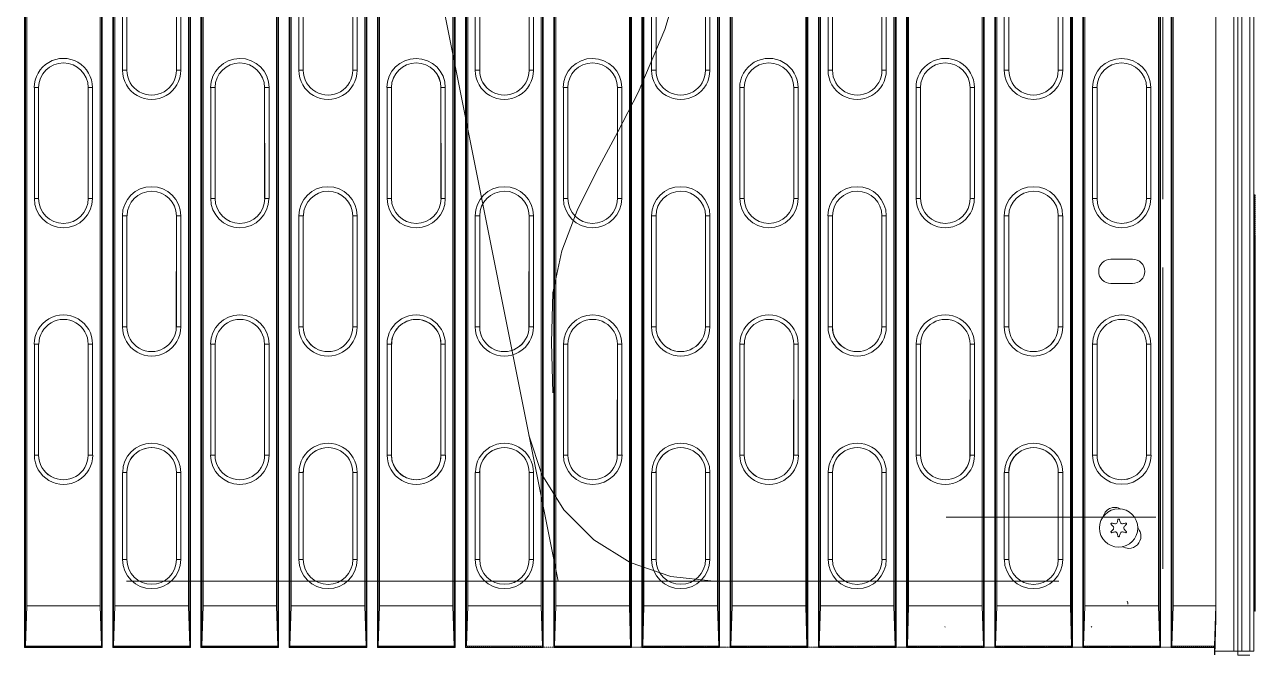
# Model space of a CAD drawing. Extents: x 43000 to 200282, y 3579 to 63943.
# Drawn here: x 114735 to 115348, y 33834 to 34145 of the extents above; entities that cross this region are included whole.
import ezdxf

# ---------------------------------------------------------------- set-up
doc = ezdxf.new("R2010")
doc.units = 0
doc.header["$MEASUREMENT"] = 0
doc.linetypes.add('PDF_IMPORT', pattern=[1, 0.8, -0.2])
doc.layers.get('0').update_dxf_attribs({"linetype": 'CONTINUOUS'})
doc.layers.add('PDF5_Geometry', color=7, linetype='CONTINUOUS')

# ---------------------------------------------------------------- blocks, each defined once
blk = doc.blocks.new('pohlad vonkajšia')
at = {"layer": 'PDF5_Geometry', "lineweight": 13}
for points in [[(17133.98, 2765.84), (17133.98, 2112.13), (17129.23, 2112.13), (17133.98, 2112.13), (17134.66, 2112.13), (17134.97, 2112.13), (17134.97, 2111.12), (17137.95, 2111.12)], [(17138.98, 2766.26), (17138.98, 2112.13), (17138.68, 2112.13), (17137.95, 2112.13), (17135.96, 2112.13), (17135.27, 2112.13), (17134.97, 2112.13), (17134.97, 2765.84)], [(17135.96, 2765.84), (17135.96, 2112.13)], [(17137.95, 2765.84), (17137.95, 2112.13)], [(17115.71, 2749.99), (17115.71, 2113.05), (17096.33, 2113.05), (17096.33, 2749.99)], [(17093.75, 2749.99), (17093.75, 2113.05), (17074.38, 2113.05), (17074.38, 2749.99)], [(17071.76, 2749.99), (17071.76, 2113.05), (17052.4, 2113.05), (17052.4, 2749.99)], [(17049.78, 2749.99), (17049.78, 2113.05), (17030.42, 2113.05), (17030.42, 2749.99)], [(17027.8, 2749.99), (17027.8, 2113.05), (17008.43, 2113.05), (17008.43, 2749.99)], [(17005.82, 2749.99), (17005.82, 2113.05), (16986.44, 2113.05), (16986.44, 2749.99)], [(16983.85, 2749.99), (16983.85, 2113.05), (16964.49, 2113.05), (16964.49, 2749.99)], [(16961.87, 2749.99), (16961.87, 2113.05), (16942.51, 2113.05), (16942.51, 2749.99)], [(16939.89, 2749.99), (16939.89, 2113.05), (16920.52, 2113.05), (16920.52, 2749.99)], [(16917.91, 2749.99), (16917.91, 2113.05), (16898.54, 2113.05), (16898.54, 2749.99)], [(16895.92, 2749.99), (16895.92, 2113.05), (16876.56, 2113.05), (16876.56, 2749.99)], [(16873.98, 2749.99), (16873.98, 2113.05), (16854.59, 2113.05), (16854.59, 2749.99)], [(16851.98, 2749.99), (16851.98, 2113.05), (16832.61, 2113.05), (16832.61, 2749.99)], [(17129.18, 2111.24), (17129.18, 2113.05), (17118.31, 2113.05), (17118.31, 2749.99)], [(16832.72, 2749.99), (16832.72, 2113.15), (16832.61, 2113.05)], [(16832.82, 2749.99), (16832.82, 2113.41)], [(16851.77, 2749.99), (16851.77, 2113.41)], [(16851.87, 2749.99), (16851.87, 2113.15), (16851.98, 2113.05)], [(16854.68, 2749.99), (16854.68, 2113.15), (16854.59, 2113.05)], [(16854.79, 2749.99), (16854.79, 2113.41)], [(16873.75, 2749.99), (16873.75, 2113.41)], [(16873.86, 2749.99), (16873.86, 2113.15), (16873.98, 2113.05)], [(16876.66, 2749.99), (16876.66, 2113.15), (16876.56, 2113.05)], [(16876.77, 2749.99), (16876.77, 2113.41)], [(16895.75, 2749.99), (16895.75, 2113.41)], [(16895.85, 2749.99), (16895.85, 2113.15), (16895.92, 2113.05)], [(16898.65, 2749.99), (16898.65, 2113.15), (16898.54, 2113.05)], [(16898.75, 2749.99), (16898.75, 2113.41)], [(16917.7, 2749.99), (16917.7, 2113.41)], [(16917.8, 2749.99), (16917.8, 2113.15), (16917.91, 2113.05)], [(16920.63, 2749.99), (16920.63, 2113.15), (16920.52, 2113.05)], [(16920.73, 2749.99), (16920.73, 2113.41)], [(16939.68, 2749.99), (16939.68, 2113.41)], [(16939.78, 2749.99), (16939.78, 2113.15), (16939.89, 2113.05)], [(16942.61, 2749.99), (16942.61, 2113.15), (16942.51, 2113.05)], [(16942.71, 2749.99), (16942.71, 2113.41)], [(16961.66, 2749.99), (16961.66, 2113.41)], [(16961.77, 2749.99), (16961.77, 2113.15), (16961.87, 2113.05)], [(16964.49, 2113.05), (16964.56, 2113.15), (16964.56, 2749.99)], [(16964.66, 2749.99), (16964.66, 2113.41)], [(16983.64, 2749.99), (16983.64, 2113.41)], [(16983.75, 2749.99), (16983.75, 2113.15), (16983.85, 2113.05)], [(16986.54, 2749.99), (16986.54, 2113.15), (16986.44, 2113.05)], [(16986.66, 2749.99), (16986.66, 2113.41)], [(17005.63, 2749.99), (17005.63, 2113.41)], [(17005.73, 2749.99), (17005.73, 2113.15), (17005.82, 2113.05)], [(17008.54, 2749.99), (17008.54, 2113.15), (17008.43, 2113.05)], [(17008.64, 2749.99), (17008.64, 2113.41)], [(17027.59, 2749.99), (17027.59, 2113.41)], [(17027.71, 2749.99), (17027.71, 2113.15), (17027.8, 2113.05)], [(17030.52, 2749.99), (17030.52, 2113.15), (17030.42, 2113.05)], [(17030.62, 2749.99), (17030.62, 2113.41)], [(17049.57, 2749.99), (17049.57, 2113.41)], [(17049.68, 2749.99), (17049.68, 2113.15), (17049.78, 2113.05)], [(17052.5, 2749.99), (17052.5, 2113.15), (17052.4, 2113.05)], [(17052.61, 2749.99), (17052.61, 2113.41)], [(17071.56, 2749.99), (17071.56, 2113.41)], [(17071.66, 2749.99), (17071.66, 2113.15), (17071.76, 2113.05)], [(17074.45, 2749.99), (17074.45, 2113.15), (17074.38, 2113.05)], [(17074.55, 2749.99), (17074.55, 2113.41)], [(17093.54, 2749.99), (17093.54, 2113.41)], [(17093.64, 2749.99), (17093.64, 2113.15), (17093.75, 2113.05)], [(17096.43, 2749.99), (17096.43, 2113.15), (17096.33, 2113.05)], [(17096.54, 2749.99), (17096.54, 2113.41)], [(17129.2, 2111.23), (17129.49, 2120.12), (17129.49, 2749.69), (17129.49, 2750.3), (17115.21, 2750.3), (17115.21, 2737.35), (17115.4, 2737.19), (17115.4, 2734.58), (17096.68, 2734.58)], [(17115.21, 2750.3), (17115.52, 2749.99), (17115.52, 2113.41)], [(17115.62, 2749.99), (17115.62, 2113.15), (17115.71, 2113.05)], [(17118.41, 2749.99), (17118.41, 2113.15), (17118.31, 2113.05)], [(17118.52, 2749.99), (17118.52, 2113.41)], [(17129.49, 2123.41), (17129.49, 2747.3), (17129.28, 2747.47), (17129.28, 2750.09), (17129.49, 2750.3)], [(16833.13, 2123.41), (16833.13, 2747.3), (16851.46, 2747.3), (16851.46, 2123.41)], [(16855.11, 2123.41), (16855.11, 2747.3), (16873.44, 2747.3), (16873.44, 2123.41)], [(16877.08, 2123.41), (16877.08, 2747.3), (16895.4, 2747.3), (16895.4, 2123.41)], [(16899.06, 2123.41), (16899.06, 2747.3), (16917.39, 2747.3), (16917.39, 2123.41)], [(16921.04, 2123.41), (16921.04, 2747.3), (16939.37, 2747.3), (16939.37, 2123.41)], [(16943.03, 2123.41), (16943.03, 2747.3), (16961.35, 2747.3), (16961.35, 2123.41)], [(16965.01, 2123.41), (16965.01, 2747.3), (16983.33, 2747.3), (16983.33, 2123.41)], [(16986.97, 2123.41), (16986.97, 2747.3), (17005.3, 2747.3), (17005.3, 2123.41)], [(17008.95, 2123.41), (17008.95, 2747.3), (17027.28, 2747.3), (17027.28, 2123.41)], [(17030.94, 2123.41), (17030.94, 2747.3), (17049.26, 2747.3), (17049.26, 2123.41)], [(17052.92, 2123.41), (17052.92, 2747.3), (17071.24, 2747.3), (17071.24, 2123.41)], [(17074.9, 2123.41), (17074.9, 2747.3), (17093.23, 2747.3), (17093.23, 2123.41)], [(17129.49, 2747.3), (17118.85, 2747.3), (17118.85, 2123.41)], [(17096.85, 2123.41), (17096.85, 2734.37), (17115.21, 2734.37), (17115.4, 2734.58)], [(17115.21, 2123.41), (17115.21, 2734.37)], [(16986.31, 2437.18), (16990.44, 2419.49), (16994.2, 2401.92), (16997.41, 2384.39), (16999.99, 2367.04), (17001.69, 2349.82), (17002.4, 2332.81), (17001.95, 2316.02), (17000.2, 2299.44), (16996.99, 2283.13), (16992.14, 2267.11), (16985.53, 2251.39), (16980.44, 2241.59), (16975.18, 2231.85), (16970.33, 2221.97), (16966.5, 2211.9), (16964.25, 2201.48), (16963.88, 2189.06), (16964.25, 2176.53)], [(16848.61, 2535.92), (16848.61, 2600.79), (16935.64, 2600.79), (16935.64, 2279.33), (16965.58, 2129.58), (17090.38, 2129.58), (16857.99, 2129.58), (16868, 2129.58)], [(17068.24, 2224.95), (17068.24, 2252.62), (17068.24, 2224.95)], [(17139.3, 2215.95), (17139.3, 2215.66), (17139.3, 2122.1), (17139.2, 2122.1), (17139.2, 2225.94)], [(17139.3, 2215.95), (17139.3, 2215.95)], [(17139.3, 2215.66), (17139.3, 2215.66)], [(17139.3, 2131.34), (17139.3, 2132.38), (17139.3, 2134.01), (17139.3, 2138.37), (17139.3, 2144.35), (17139.3, 2150.35), (17139.3, 2154.76), (17139.3, 2156.33), (17139.3, 2157.55), (17139.3, 2158.93), (17139.3, 2171.36), (17139.3, 2172.34), (17139.3, 2173.34), (17139.3, 2174.61), (17139.3, 2175.84), (17139.3, 2185.08), (17139.3, 2203.51), (17139.3, 2212.75), (17139.3, 2215.66)], [(17139.3, 2175.84), (17139.3, 2175.84)], [(17139.3, 2173.34), (17139.3, 2173.34)], [(16958.3, 2166.02), (16961.51, 2156.21), (16967.02, 2147.34), (16974.46, 2139.9), (16983.52, 2134.27), (16993.65, 2130.76), (17004.38, 2129.58)], [(16858.1, 2156.72), (16858.1, 2134.98), (16858.1, 2156.72)], [(16870.44, 2134.98), (16870.44, 2156.72), (16870.44, 2134.98)], [(16902.06, 2156.72), (16902.06, 2134.98), (16902.06, 2156.72)], [(16914.39, 2134.98), (16914.39, 2156.72), (16914.39, 2134.98)], [(16946.03, 2156.72), (16946.03, 2134.98), (16946.03, 2156.72)], [(16958.35, 2134.98), (16958.35, 2156.72), (16958.35, 2134.98)], [(16989.97, 2156.72), (16989.97, 2134.98), (16989.97, 2156.72)], [(17002.32, 2134.98), (17002.32, 2156.72), (17002.32, 2134.98)], [(17033.94, 2156.72), (17033.94, 2134.98), (17033.94, 2156.72)], [(17046.26, 2134.98), (17046.26, 2156.72), (17046.26, 2134.98)], [(17077.9, 2156.72), (17077.9, 2134.98), (17077.9, 2156.72)], [(17090.23, 2134.98), (17090.23, 2156.72), (17090.23, 2134.98)], [(17139.3, 2156.33), (17139.3, 2156.33)], [(17139.34, 2148.1), (17139.3, 2148.1)], [(17114.53, 2145.57), (17074.24, 2145.57), (17062.26, 2145.57)], [(17139.34, 2146.83), (17139.3, 2146.83)], [(17139.34, 2144.75), (17139.3, 2144.75)], [(17139.34, 2143.9), (17139.3, 2143.9)], [(17139.34, 2141.77), (17139.3, 2141.77)], [(17139.34, 2140.63), (17139.3, 2140.63)], [(17139.3, 2132.38), (17139.3, 2132.38)], [(16868.01, 2129.58), (16868.41, 2129.58), (16857.99, 2129.58)], [(16868.41, 2129.58), (16868.41, 2129.58)], [(17107.56, 2123.85), (17107.53, 2124.23), (17107.42, 2124.63)], [(17139.3, 2122.1), (17139.3, 2122.77)], [(17139.3, 2122.1), (17139.3, 2122.1)], [(17129.18, 2113.05), (17129.18, 2113.15), (17129.18, 2113.41)], [(16832.72, 2113.15), (16851.87, 2113.15)], [(16854.68, 2113.15), (16873.86, 2113.15)], [(16876.66, 2113.15), (16895.85, 2113.15)], [(16898.65, 2113.15), (16917.8, 2113.15)], [(16920.63, 2113.15), (16939.78, 2113.15)], [(16964.56, 2113.15), (16983.75, 2113.15)], [(17129.18, 2113.15), (17129.18, 2113.15)]]:
    blk.add_lwpolyline(points, dxfattribs=at)
for points in [[(17116.25, 2224.79), (17116.25, 2746.5), (17116.25, 2744.01), (17116.25, 2234.76)], [(17116.25, 2205.33), (17116.25, 2132.69), (17116.25, 2207.8)], [(17139.3, 2189.15), (17139.3, 2189.62), (17139.3, 2190.05), (17139.3, 2190.3), (17139.3, 2190.56), (17139.3, 2190.9), (17139.3, 2191.49), (17139.3, 2192.22), (17139.3, 2192.81), (17139.3, 2193.26), (17139.3, 2193.71), (17139.3, 2194.16), (17139.3, 2194.59), (17139.3, 2195.43), (17139.3, 2196.07), (17139.3, 2196.54), (17139.3, 2196.68), (17139.3, 2196.55), (17139.3, 2196.14), (17139.3, 2195.44), (17139.3, 2194.51), (17139.3, 2194.47), (17139.3, 2194.4), (17139.3, 2195.05), (17139.3, 2195.53), (17139.3, 2195.83), (17139.3, 2195.93), (17139.3, 2195.84), (17139.3, 2195.53), (17139.3, 2195.11), (17139.3, 2194.61), (17139.3, 2194.09), (17139.3, 2193.5), (17139.3, 2192.84), (17139.3, 2191.92), (17139.3, 2191.32), (17139.3, 2190.78), (17139.3, 2190.3), (17139.3, 2189.79), (17139.3, 2189.48)], [(17139.3, 2196.66), (17139.3, 2192.91), (17139.3, 2189.15), (17139.3, 2192.91), (17139.3, 2196.66), (17139.3, 2193.92), (17139.3, 2191.2), (17139.3, 2190.59), (17139.3, 2189.98), (17139.3, 2190.57), (17139.3, 2191.2), (17139.3, 2193.92)], [(17139.3, 2190.97), (17139.3, 2190.05), (17139.3, 2189.15), (17139.3, 2190.05), (17139.3, 2190.97), (17139.3, 2191.39), (17139.3, 2191.8), (17139.3, 2194.21), (17139.3, 2196.66), (17139.3, 2194.21), (17139.3, 2191.8), (17139.3, 2191.39)], [(17139.3, 2190.33), (17139.3, 2191.39), (17139.3, 2192.43), (17139.3, 2192.86), (17139.3, 2193.29), (17139.3, 2194.35), (17139.3, 2195.39), (17139.3, 2194.92), (17139.3, 2194.49), (17139.3, 2193.68), (17139.3, 2192.84), (17139.3, 2192.05), (17139.3, 2191.23), (17139.3, 2190.78)], [(17139.3, 2195.18), (17139.3, 2193.48), (17139.3, 2191.8), (17139.3, 2193.48)], [(17139.3, 2140.63), (17139.3, 2141.06), (17139.3, 2141.49), (17139.3, 2141.77), (17139.3, 2142), (17139.3, 2142.38), (17139.3, 2142.93), (17139.3, 2143.7), (17139.3, 2144.25), (17139.3, 2144.74), (17139.3, 2145.17), (17139.3, 2145.6), (17139.3, 2146.07), (17139.3, 2146.89), (17139.3, 2147.54), (17139.3, 2147.98), (17139.3, 2148.15), (17139.3, 2148), (17139.3, 2147.58), (17139.3, 2146.92), (17139.3, 2145.98), (17139.3, 2145.92), (17139.3, 2145.88), (17139.3, 2146.5), (17139.3, 2146.99), (17139.3, 2147.27), (17139.3, 2147.37), (17139.3, 2147.3), (17139.3, 2147.01), (17139.3, 2146.59), (17139.3, 2146.09), (17139.3, 2145.55), (17139.3, 2144.96), (17139.3, 2144.29), (17139.3, 2143.4), (17139.3, 2142.79), (17139.3, 2142.27), (17139.3, 2141.77), (17139.3, 2141.25), (17139.3, 2140.94)], [(17139.3, 2142.41), (17139.3, 2141.53), (17139.3, 2140.63), (17139.3, 2141.53), (17139.3, 2142.41), (17139.3, 2142.83), (17139.3, 2143.25), (17139.3, 2145.69), (17139.3, 2148.1), (17139.3, 2145.69), (17139.3, 2143.25), (17139.3, 2142.83)], [(17139.3, 2148.1), (17139.3, 2144.35), (17139.3, 2140.63), (17139.3, 2144.35), (17139.3, 2148.1), (17139.3, 2145.38), (17139.3, 2142.67), (17139.3, 2142.07), (17139.3, 2141.46), (17139.3, 2142.05), (17139.3, 2142.67), (17139.3, 2145.38)], [(17103.54, 2144.08), (17103.75, 2144.04), (17103.94, 2143.97), (17104.15, 2143.94), (17104.32, 2143.9), (17104.51, 2143.9), (17104.67, 2143.94), (17104.77, 2144.04), (17104.88, 2144.18), (17104.88, 2144.22), (17104.94, 2144.41), (17105, 2144.61), (17105.05, 2144.79), (17105.1, 2144.98), (17105.15, 2145.05), (17105.2, 2145.07), (17105.29, 2145.08), (17105.34, 2145.07), (17105.4, 2145.07), (17105.45, 2145), (17105.45, 2144.98), (17105.5, 2144.79), (17105.55, 2144.61), (17105.62, 2144.42), (17105.71, 2144.22), (17105.79, 2144.06), (17105.92, 2143.96), (17106.07, 2143.92), (17106.23, 2143.9), (17106.44, 2143.94), (17106.64, 2143.97), (17106.85, 2144.04), (17107.04, 2144.08), (17107.09, 2144.06), (17107.15, 2144.04), (17107.2, 2143.97), (17107.22, 2143.94), (17107.22, 2143.85), (17107.2, 2143.82), (17107.2, 2143.77), (17107.04, 2143.63), (17106.9, 2143.51), (17106.78, 2143.33), (17106.64, 2143.19), (17106.57, 2143.04), (17106.54, 2142.9), (17106.57, 2142.71), (17106.64, 2142.59), (17106.64, 2142.57), (17106.78, 2142.4), (17106.9, 2142.26), (17107.04, 2142.1), (17107.2, 2141.98), (17107.22, 2141.89), (17107.22, 2141.84), (17107.2, 2141.77), (17107.16, 2141.74), (17107.11, 2141.69), (17107.04, 2141.67), (17106.85, 2141.74), (17106.64, 2141.77), (17106.44, 2141.81), (17106.23, 2141.86), (17106.07, 2141.86), (17105.92, 2141.79), (17105.79, 2141.69), (17105.71, 2141.56), (17105.71, 2141.55), (17105.62, 2141.36), (17105.55, 2141.15), (17105.5, 2140.96), (17105.45, 2140.75), (17105.41, 2140.71), (17105.34, 2140.66), (17105.29, 2140.66), (17105.24, 2140.66), (17105.19, 2140.71), (17105.14, 2140.73), (17105.1, 2140.75), (17105.05, 2140.96), (17105, 2141.15), (17104.94, 2141.36), (17104.88, 2141.55), (17104.79, 2141.67), (17104.68, 2141.77), (17104.53, 2141.86), (17104.35, 2141.86), (17104.32, 2141.86), (17104.15, 2141.81), (17103.94, 2141.77), (17103.75, 2141.74), (17103.54, 2141.67), (17103.49, 2141.67), (17103.44, 2141.7), (17103.38, 2141.77), (17103.35, 2141.84), (17103.33, 2141.88), (17103.35, 2141.96), (17103.38, 2141.98), (17103.51, 2142.1), (17103.64, 2142.26), (17103.8, 2142.4), (17103.94, 2142.57), (17104.01, 2142.69), (17104.04, 2142.88), (17104.01, 2143.02), (17103.94, 2143.18), (17103.94, 2143.19), (17103.8, 2143.33), (17103.64, 2143.51), (17103.51, 2143.63), (17103.38, 2143.77), (17103.33, 2143.83), (17103.33, 2143.92), (17103.38, 2143.97), (17103.4, 2144.04), (17103.45, 2144.06)], [(17139.3, 2144.75), (17139.3, 2144.34), (17139.3, 2143.9), (17139.3, 2142.83), (17139.3, 2141.77), (17139.3, 2142.24), (17139.3, 2142.69), (17139.3, 2143.52), (17139.3, 2144.34), (17139.3, 2145.13), (17139.3, 2145.93), (17139.3, 2146.4), (17139.3, 2146.83), (17139.3, 2145.79)], [(17139.3, 2146.63), (17139.3, 2144.96), (17139.3, 2143.25), (17139.3, 2144.96)], [(17090.38, 2129.58), (17089.2, 2129.58), (17085.74, 2129.58), (17080.12, 2129.58), (17072.7, 2129.58), (17063.81, 2129.58), (17053.89, 2129.58), (17043.44, 2129.58), (17053.89, 2129.58), (17063.81, 2129.58), (17072.7, 2129.58), (17080.12, 2129.58), (17085.74, 2129.58), (17089.2, 2129.58)], [(17139.3, 2125.86), (17139.3, 2125.79), (17139.3, 2125.77), (17139.3, 2125.04), (17139.3, 2124.42), (17139.3, 2123.9), (17139.3, 2123.52), (17139.3, 2123.29), (17139.3, 2123.22), (17139.3, 2123.29), (17139.3, 2123.52), (17139.3, 2123.88), (17139.3, 2124.33), (17139.3, 2124.9), (17139.3, 2125.46), (17139.3, 2126.05), (17139.3, 2126.52), (17139.3, 2126.95), (17139.3, 2127.3), (17139.3, 2127.52), (17139.3, 2127.76), (17139.3, 2128.04), (17139.3, 2128.32), (17139.3, 2128.6), (17139.3, 2128.98), (17139.3, 2129.39), (17139.3, 2129.78), (17139.3, 2130), (17139.3, 2130.1), (17139.3, 2130), (17139.3, 2129.72), (17139.3, 2129.27), (17139.3, 2128.67), (17139.3, 2128.68), (17139.3, 2128.74), (17139.3, 2129.36), (17139.3, 2129.9), (17139.3, 2130.38), (17139.3, 2130.71), (17139.3, 2130.9), (17139.3, 2130.95), (17139.3, 2130.92), (17139.3, 2130.73), (17139.3, 2130.4), (17139.3, 2129.97), (17139.3, 2129.46), (17139.3, 2128.89), (17139.3, 2128.42), (17139.3, 2127.97), (17139.3, 2127.59), (17139.3, 2127.28), (17139.3, 2127.04), (17139.3, 2126.81), (17139.3, 2126.6), (17139.3, 2126.43), (17139.3, 2126.26), (17139.3, 2126), (17139.3, 2125.7), (17139.3, 2125.37), (17139.3, 2125.04), (17139.3, 2124.75), (17139.3, 2124.47), (17139.3, 2124.3), (17139.3, 2124.14), (17139.3, 2124.12), (17139.3, 2124.16), (17139.3, 2124.33), (17139.3, 2124.57), (17139.3, 2124.92), (17139.3, 2125.34)], [(17139.3, 2130.83), (17139.3, 2127.11), (17139.3, 2123.36), (17139.3, 2127.11), (17139.3, 2130.83), (17139.3, 2128.13), (17139.3, 2125.39), (17139.3, 2124.78), (17139.3, 2124.16), (17139.3, 2124.76), (17139.3, 2125.39), (17139.3, 2128.13)], [(17139.3, 2130.83), (17139.3, 2127.11), (17139.3, 2123.36), (17139.3, 2123.79), (17139.3, 2124.23), (17139.3, 2127.52)], [(17139.3, 2130.83), (17139.3, 2127.11), (17139.3, 2123.36), (17139.3, 2123.79), (17139.3, 2124.23), (17139.3, 2125.49), (17139.3, 2126.79), (17139.3, 2127.21), (17139.3, 2127.66), (17139.3, 2128.8), (17139.3, 2129.97), (17139.3, 2130.4)], [(17139.3, 2125.77), (17139.3, 2125.86), (17139.3, 2125.79)], [(16832.82, 2113.41), (16851.77, 2113.41), (16851.46, 2123.41), (16833.13, 2123.41)], [(16854.79, 2113.41), (16873.75, 2113.41), (16873.44, 2123.41), (16855.11, 2123.41)], [(16876.77, 2113.41), (16895.75, 2113.41), (16895.4, 2123.41), (16877.08, 2123.41)], [(16898.75, 2113.41), (16917.7, 2113.41), (16917.39, 2123.41), (16899.06, 2123.41)], [(16920.73, 2113.41), (16939.68, 2113.41), (16939.37, 2123.41), (16921.04, 2123.41)], [(16942.71, 2113.41), (16961.66, 2113.41), (16961.35, 2123.41), (16943.03, 2123.41)], [(16964.66, 2113.41), (16983.64, 2113.41), (16983.33, 2123.41), (16965.01, 2123.41)], [(16986.66, 2113.41), (17005.63, 2113.41), (17005.3, 2123.41), (16986.97, 2123.41)], [(17008.64, 2113.41), (17027.59, 2113.41), (17027.28, 2123.41), (17008.95, 2123.41)], [(17030.62, 2113.41), (17049.57, 2113.41), (17049.26, 2123.41), (17030.94, 2123.41)], [(17052.61, 2113.41), (17071.56, 2113.41), (17071.24, 2123.41), (17052.92, 2123.41)], [(17074.55, 2113.41), (17093.54, 2113.41), (17093.23, 2123.41), (17074.9, 2123.41)], [(17096.54, 2113.41), (17115.52, 2113.41), (17115.21, 2123.41), (17096.85, 2123.41)], [(17118.52, 2113.41), (17129.18, 2113.41), (17129.49, 2123.41), (17118.85, 2123.41)], [(17062.06, 2118.13), (17061.95, 2118.33)], [(17098.44, 2118.13), (17098.58, 2118.33)]]:
    blk.add_lwpolyline(points, close=True, dxfattribs=at)
for points in [[(16858.1, 2256.93, 1.001389), (16870.43, 2256.94, -1.001389), (16858.1, 2256.93), (16857.78, 2256.93), (16857, 2256.93), (16857, 2284.59), (16857.78, 2284.59), (16858.1, 2284.59), (16858.1, 2256.93), (16858.1, 2284.59, -1.001792), (16870.44, 2284.59), (16870.75, 2284.59), (16871.53, 2284.59), (16871.53, 2256.93), (16870.75, 2256.93), (16870.44, 2256.93), (16870.44, 2284.59), (16870.44, 2256.93)], [(16914.39, 2284.59, 1.00209), (16902.05, 2284.6, -1.00209), (16914.39, 2284.59), (16914.72, 2284.59), (16915.48, 2284.59), (16915.48, 2256.93), (16914.72, 2256.93), (16914.39, 2256.93), (16914.39, 2284.59), (16914.4, 2256.95, -1.001689), (16902.06, 2256.93), (16901.71, 2256.93), (16900.97, 2256.93), (16900.97, 2284.59), (16901.71, 2284.59), (16902.06, 2284.59), (16902.06, 2256.93), (16902.06, 2284.59)], [(16958.35, 2284.59, 1.00209), (16945.98, 2284.57, -1.00209), (16958.35, 2284.59), (16958.7, 2284.59), (16959.44, 2284.59), (16959.44, 2256.93), (16958.7, 2256.93), (16958.35, 2256.93), (16958.35, 2284.59), (16958.33, 2256.92, -1.001689), (16946.03, 2256.93), (16945.7, 2256.93), (16944.93, 2256.93), (16944.93, 2284.59), (16945.7, 2284.59), (16946.03, 2284.59), (16946.03, 2256.93), (16946.03, 2284.59)], [(17002.32, 2284.59, 1.000894), (16989.93, 2284.57, -1.000894), (17002.32, 2284.59), (17002.63, 2284.59), (17003.41, 2284.59), (17003.41, 2256.93), (17002.63, 2256.93), (17002.32, 2256.93), (17002.32, 2284.59), (17002.29, 2256.92, -1.000491), (16989.97, 2256.93), (16989.66, 2256.93), (16988.88, 2256.93), (16988.88, 2284.59), (16989.66, 2284.59), (16989.97, 2284.59), (16989.97, 2256.93), (16989.97, 2284.59)], [(17046.26, 2284.59, 1.00209), (17033.93, 2284.6, -1.00209), (17046.26, 2284.59), (17046.59, 2284.59), (17047.35, 2284.59), (17047.35, 2256.93), (17046.59, 2256.93), (17046.26, 2256.93), (17046.26, 2284.59), (17046.28, 2256.95, -1.001689), (17033.94, 2256.93), (17033.59, 2256.93), (17032.84, 2256.93), (17032.84, 2284.59), (17033.59, 2284.59), (17033.94, 2284.59), (17033.94, 2256.93), (17033.94, 2284.59)], [(17090.23, 2284.59, 1.002094), (17077.85, 2284.56, -1.002094), (17090.23, 2284.59), (17090.54, 2284.59), (17091.32, 2284.59), (17091.32, 2256.93), (17090.54, 2256.93), (17090.23, 2256.93), (17090.23, 2284.59), (17090.2, 2256.91, -1.001693), (17077.9, 2256.93), (17077.55, 2256.93), (17076.77, 2256.93), (17076.77, 2284.59), (17077.55, 2284.59), (17077.9, 2284.59), (17077.9, 2256.93), (17077.9, 2284.59)], [(16848.46, 2252.62, 0.998743), (16836.09, 2252.61, -0.998743), (16848.46, 2252.62), (16848.8, 2252.62), (16849.55, 2252.62), (16849.55, 2224.95), (16848.8, 2224.95), (16848.46, 2224.95), (16848.46, 2252.62), (16848.47, 2224.95, -0.99869), (16836.11, 2224.95), (16835.8, 2224.95), (16835.04, 2224.95), (16835.04, 2252.62), (16835.8, 2252.62), (16836.11, 2252.62), (16836.11, 2224.95), (16836.11, 2252.62)], [(16892.4, 2252.62, 0.999943), (16880.08, 2252.64, -0.999943), (16892.4, 2252.62), (16892.73, 2252.62), (16893.53, 2252.62), (16893.53, 2224.95), (16892.73, 2224.95), (16892.4, 2224.95), (16892.4, 2252.62), (16892.44, 2224.97, -0.999889), (16880.08, 2224.95), (16879.77, 2224.95), (16878.99, 2224.95), (16878.99, 2252.62), (16879.77, 2252.62), (16880.08, 2252.62), (16880.08, 2224.95), (16880.08, 2252.62)], [(16924.04, 2252.64, -0.999943), (16936.37, 2252.62), (16936.7, 2252.62), (16937.46, 2252.62), (16937.46, 2224.95), (16936.7, 2224.95), (16936.37, 2224.95), (16936.37, 2252.62), (16936.41, 2224.97, -0.999889), (16924.04, 2224.95), (16923.7, 2224.95), (16922.95, 2224.95), (16922.95, 2252.62), (16923.7, 2252.62), (16924.04, 2252.62), (16924.04, 2224.95), (16924.04, 2252.62, -0.998145), (16936.37, 2252.62)], [(16980.33, 2252.62, 0.999943), (16967.97, 2252.6, -0.999943), (16980.33, 2252.62), (16980.65, 2252.62), (16981.43, 2252.62), (16981.43, 2224.95), (16980.65, 2224.95), (16980.33, 2224.95), (16980.33, 2252.62), (16980.33, 2224.93, -0.999889), (16968.01, 2224.95), (16967.68, 2224.95), (16966.88, 2224.95), (16966.88, 2252.62), (16967.68, 2252.62), (16968.01, 2252.62), (16968.01, 2224.95), (16968.01, 2252.62)], [(17024.3, 2252.62, 0.999644), (17011.94, 2252.61, -0.999644), (17024.3, 2252.62), (17024.61, 2252.62), (17025.37, 2252.62), (17025.37, 2224.95), (17024.61, 2224.95), (17024.3, 2224.95), (17024.3, 2252.62), (17024.29, 2224.94, -0.999591), (17011.95, 2224.95), (17011.61, 2224.95), (17010.86, 2224.95), (17010.86, 2252.62), (17011.61, 2252.62), (17011.95, 2252.62), (17011.95, 2224.95), (17011.95, 2252.62)], [(17068.24, 2252.62, 0.999946), (17055.87, 2252.59, -0.999946), (17068.24, 2252.62), (17068.57, 2252.62), (17069.34, 2252.62), (17069.34, 2224.95), (17068.57, 2224.95), (17068.24, 2224.92, -0.999893), (17055.92, 2224.95), (17055.57, 2224.95), (17054.83, 2224.95), (17054.83, 2252.62), (17055.57, 2252.62), (17055.92, 2252.62), (17055.92, 2224.95), (17055.92, 2252.62)], [(17112.21, 2252.62, 0.999947), (17099.83, 2252.58, -0.999947), (17112.21, 2252.62), (17112.52, 2252.62), (17113.3, 2252.62), (17113.3, 2224.95), (17112.52, 2224.95), (17112.21, 2224.95), (17112.21, 2252.62), (17112.19, 2224.92, -0.999893), (17099.88, 2224.95), (17099.55, 2224.95), (17098.76, 2224.95), (17098.76, 2252.62), (17099.55, 2252.62), (17099.88, 2252.62), (17099.88, 2224.95), (17099.88, 2252.62)], [(16870.44, 2220.67, 0.996926), (16858.14, 2220.68, -0.996926), (16870.44, 2220.67), (16870.75, 2220.67), (16871.53, 2220.67), (16871.53, 2192.98), (16870.75, 2192.98), (16870.44, 2192.98), (16870.44, 2220.67), (16870.4, 2192.99, -1.000977), (16858.1, 2192.98), (16857.78, 2192.98), (16857, 2192.98), (16857, 2220.67), (16857.78, 2220.67), (16858.1, 2220.67), (16858.1, 2192.98), (16858.1, 2220.67)], [(16914.39, 2220.67, 0.997228), (16902.1, 2220.69, -0.997228), (16914.39, 2220.67), (16914.72, 2220.67), (16915.48, 2220.67), (16915.48, 2192.98), (16914.72, 2192.98), (16914.39, 2192.98), (16914.39, 2220.67), (16914.37, 2193, -1.001279), (16902.06, 2192.98), (16901.71, 2192.98), (16900.97, 2192.98), (16900.97, 2220.67), (16901.71, 2220.67), (16902.06, 2220.67), (16902.06, 2192.98), (16902.06, 2220.67)], [(16958.35, 2220.67, 0.997228), (16946.02, 2220.65, -0.997228), (16958.35, 2220.67), (16958.7, 2220.67), (16959.44, 2220.67), (16959.44, 2192.98), (16958.7, 2192.98), (16958.35, 2192.98), (16958.35, 2220.67), (16958.3, 2192.96, -1.001279), (16946.03, 2192.98), (16945.7, 2192.98), (16944.93, 2192.98), (16944.93, 2220.67), (16945.7, 2220.67), (16946.03, 2220.67), (16946.03, 2192.98), (16946.03, 2220.67)], [(17002.32, 2220.67, 0.99603), (16989.97, 2220.65, -0.99603), (17002.32, 2220.67), (17002.63, 2220.67), (17003.41, 2220.67), (17003.41, 2192.98), (17002.63, 2192.98), (17002.32, 2192.98), (17002.32, 2220.67), (17002.26, 2192.96, -1.000079), (16989.97, 2192.98), (16989.66, 2192.98), (16988.88, 2192.98), (16988.88, 2220.67), (16989.66, 2220.67), (16989.97, 2220.67), (16989.97, 2192.98), (16989.97, 2220.67)], [(17046.26, 2220.67, 0.997228), (17033.97, 2220.69, -0.997228), (17046.26, 2220.67), (17046.59, 2220.67), (17047.35, 2220.67), (17047.35, 2192.98), (17046.59, 2192.98), (17046.26, 2192.98), (17046.26, 2220.67), (17046.25, 2193, -1.001279), (17033.94, 2192.98), (17033.59, 2192.98), (17032.84, 2192.98), (17032.84, 2220.67), (17033.59, 2220.67), (17033.94, 2220.67), (17033.94, 2192.98), (17033.94, 2220.67)], [(17090.23, 2220.67, 0.997231), (17077.89, 2220.64, -0.997231), (17090.23, 2220.67), (17090.54, 2220.67), (17091.32, 2220.67), (17091.32, 2192.98), (17090.54, 2192.98), (17090.23, 2192.98), (17090.23, 2220.67), (17090.17, 2192.96, -1.001283), (17077.9, 2192.98), (17077.55, 2192.98), (17076.77, 2192.98), (17076.77, 2220.67), (17077.55, 2220.67), (17077.9, 2220.67), (17077.9, 2192.98), (17077.9, 2220.67)], [(16848.46, 2188.68, 1.000076), (16836.15, 2188.68, -1.000076), (16848.46, 2188.68), (16848.8, 2188.68), (16849.55, 2188.68), (16849.55, 2161.03), (16848.8, 2161.03), (16848.46, 2161.03), (16848.46, 2188.68), (16848.45, 2161.03, -1.000488), (16836.11, 2161.03), (16835.8, 2161.03), (16835.04, 2161.03), (16835.04, 2188.68), (16835.8, 2188.68), (16836.11, 2188.68), (16836.11, 2161.03), (16836.11, 2188.68)], [(16892.4, 2188.68, 1.001279), (16880.13, 2188.7, -1.001279), (16892.4, 2188.68), (16892.73, 2188.68), (16893.53, 2188.68), (16893.53, 2161.03), (16892.73, 2161.03), (16892.4, 2161.03), (16892.4, 2188.68), (16892.42, 2161.05, -1.001689), (16880.08, 2161.03), (16879.77, 2161.03), (16878.99, 2161.03), (16878.99, 2188.68), (16879.77, 2188.68), (16880.08, 2188.68), (16880.08, 2161.03), (16880.08, 2188.68)], [(16924.09, 2188.7, -1.001279), (16936.37, 2188.68), (16936.7, 2188.68), (16937.46, 2188.68), (16937.46, 2161.03), (16936.7, 2161.03), (16936.37, 2161.03), (16936.37, 2188.68), (16936.38, 2161.05, -1.001689), (16924.04, 2161.03), (16923.7, 2161.03), (16922.95, 2161.03), (16922.95, 2188.68), (16923.7, 2188.68), (16924.04, 2188.68), (16924.04, 2161.03), (16924.04, 2188.68, -0.999481), (16936.37, 2188.68)], [(16980.33, 2188.68, 1.001279), (16968.02, 2188.66, -1.001279), (16980.33, 2188.68), (16980.65, 2188.68), (16981.43, 2188.68), (16981.43, 2161.03), (16980.65, 2161.03), (16980.33, 2161.03), (16980.33, 2188.68), (16980.31, 2161.01, -1.001689), (16968.01, 2161.03), (16967.68, 2161.03), (16966.88, 2161.03), (16966.88, 2188.68), (16967.68, 2188.68), (16968.01, 2188.68), (16968.01, 2161.03), (16968.01, 2188.68)], [(17024.3, 2188.68, 1.000977), (17011.99, 2188.68, -1.000977), (17024.3, 2188.68), (17024.61, 2188.68), (17025.37, 2188.68), (17025.37, 2161.03), (17024.61, 2161.03), (17024.3, 2161.03), (17024.3, 2188.68), (17024.27, 2161.02, -1.001389), (17011.95, 2161.03), (17011.61, 2161.03), (17010.86, 2161.03), (17010.86, 2188.68), (17011.61, 2188.68), (17011.95, 2188.68), (17011.95, 2161.03), (17011.95, 2188.68)], [(17068.24, 2188.68, 1.001283), (17055.93, 2188.66, -1.001283), (17068.24, 2188.68), (17068.57, 2188.68), (17069.34, 2188.68), (17069.34, 2161.03), (17068.57, 2161.03), (17068.24, 2161.03), (17068.24, 2188.68), (17068.21, 2161.01, -1.001693), (17055.92, 2161.03), (17055.92, 2188.68), (17055.92, 2161.03), (17055.57, 2161.03), (17054.83, 2161.03), (17054.83, 2188.68), (17055.57, 2188.68), (17055.92, 2188.68)], [(17112.21, 2188.68, 1.001283), (17099.88, 2188.65, -1.001283), (17112.21, 2188.68), (17112.52, 2188.68), (17113.3, 2188.68), (17113.3, 2161.03), (17112.52, 2161.03), (17112.21, 2161.03), (17112.21, 2188.68), (17112.17, 2161, -1.001693), (17099.88, 2161.03), (17099.55, 2161.03), (17098.76, 2161.03), (17098.76, 2188.68), (17099.55, 2188.68), (17099.88, 2188.68), (17099.88, 2161.03), (17099.88, 2188.68)], [(16858.1, 2134.98, 0.999561), (16870.45, 2134.98, -0.999561), (16858.1, 2134.98), (16857.78, 2134.98), (16857, 2134.98), (16857, 2156.72), (16857.78, 2156.72), (16858.1, 2156.72, -1.001389), (16870.44, 2156.72), (16870.75, 2156.72), (16871.53, 2156.72), (16871.53, 2134.98), (16870.75, 2134.98), (16870.44, 2134.98)], [(16902.06, 2134.98, 0.99986), (16914.42, 2134.99, -0.99986), (16902.06, 2134.98), (16901.71, 2134.98), (16900.97, 2134.98), (16900.97, 2156.72), (16901.71, 2156.72), (16902.06, 2156.72, -1.001689), (16914.39, 2156.72), (16914.72, 2156.72), (16915.48, 2156.72), (16915.48, 2134.98), (16914.72, 2134.98), (16914.39, 2134.98)], [(16946.03, 2134.98, 0.99986), (16958.35, 2134.96, -0.99986), (16946.03, 2134.98), (16945.7, 2134.98), (16944.93, 2134.98), (16944.93, 2156.72), (16945.7, 2156.72), (16946.03, 2156.72, -1.001689), (16958.35, 2156.72), (16958.7, 2156.72), (16959.44, 2156.72), (16959.44, 2134.98), (16958.7, 2134.98), (16958.35, 2134.98)], [(16989.97, 2134.98, 0.998664), (17002.31, 2134.96, -0.998664), (16989.97, 2134.98), (16989.66, 2134.98), (16988.88, 2134.98), (16988.88, 2156.72), (16989.66, 2156.72), (16989.97, 2156.72, -1.000491), (17002.32, 2156.72), (17002.63, 2156.72), (17003.41, 2156.72), (17003.41, 2134.98), (17002.63, 2134.98), (17002.32, 2134.98)], [(17033.94, 2134.98, 0.99986), (17046.3, 2134.99, -0.99986), (17033.94, 2134.98), (17033.59, 2134.98), (17032.84, 2134.98), (17032.84, 2156.72), (17033.59, 2156.72), (17033.94, 2156.72, -1.001689), (17046.26, 2156.72), (17046.59, 2156.72), (17047.35, 2156.72), (17047.35, 2134.98), (17046.59, 2134.98), (17046.26, 2134.98)], [(17077.9, 2134.98, 0.999864), (17090.22, 2134.95, -0.999864), (17077.9, 2134.98), (17077.55, 2134.98), (17076.77, 2134.98), (17076.77, 2156.72), (17077.55, 2156.72), (17077.9, 2156.72, -1.001693), (17090.23, 2156.72), (17090.54, 2156.72), (17091.32, 2156.72), (17091.32, 2134.98), (17090.54, 2134.98), (17090.23, 2134.98)], [(17107.77, 2137.77, 0.413356), (17110.82, 2140.82, 0.179854), (17110.09, 2142.78), (17110.04, 2142.86)]]:
    blk.add_lwpolyline(points, format="xyb", dxfattribs=at)
at = {"layer": 'PDF5_Geometry', "linetype": 'PDF_IMPORT', "lineweight": 13, "ltscale": 0.022677}
blk.add_lwpolyline([(17139.3, 2129.97), (17139.3, 2225.94)], dxfattribs=at)
at = {"layer": 'PDF5_Geometry', "lineweight": 13}
blk.add_lwpolyline([(17111.76, 2206.82, 0.415692), (17108.74, 2209.87), (17103.33, 2209.87, 0.998353), (17103.33, 2203.78), (17108.74, 2203.78, 0.414795)], format="xyb", close=True, dxfattribs=at)
at = {"layer": 'PDF5_Geometry', "linetype": 'PDF_IMPORT', "lineweight": 13, "ltscale": 0.01811}
blk.add_lwpolyline([(16857.99, 2129.58), (16887.19, 2129.58)], dxfattribs=at)
at = {"layer": 'PDF5_Geometry', "linetype": 'PDF_IMPORT', "lineweight": 13, "ltscale": 0.002756}
blk.add_lwpolyline([(16868.01, 2129.58), (16872.43, 2129.58)], close=True, dxfattribs=at)
at = {"layer": 'PDF5_Geometry', "linetype": 'PDF_IMPORT', "lineweight": 13, "ltscale": 0.043583}
for points in [[(16942.61, 2113.15), (17115.62, 2113.15)], [(16986.54, 2113.15), (17129.18, 2113.15)]]:
    blk.add_lwpolyline(points, dxfattribs=at)
at = {"layer": 'PDF5_Geometry', "lineweight": 13}
blk.add_circle((17105.26, 2142.85), 4.78, dxfattribs=at)
for centre, radius, start, end in [((16842.27, 2252.62), 7.28, 0.0211, 180.0377), ((16886.23, 2252.59), 7.31, 0.1952, 179.9789), ((16930.17, 2252.61), 7.29, 0.0499, 179.9789), ((16974.14, 2252.62), 7.28, 0.0211, 179.8048), ((17018.1, 2252.62), 7.28, 359.9623, 179.9789), ((17062.05, 2252.61), 7.29, 0.0499, 180.1543), ((17106.01, 2252.61), 7.29, 0.0789, 179.8625), ((16864.27, 2256.94), 7.27, 180.0142, 0.0442), ((16908.23, 2256.93), 7.26, 179.9558, 0.1025), ((16908.23, 2256.93), 6.17, 179.9892, 0.1826), ((16952.18, 2256.92), 7.25, 179.8975, 0.0442), ((16952.18, 2256.92), 6.15, 179.8174, 0.0108), ((16996.14, 2256.93), 7.26, 179.9558, 359.9858), ((16996.13, 2256.92), 6.16, 179.886, 359.9423), ((17040.1, 2256.93), 7.26, 179.9558, 0.1025), ((17040.11, 2256.93), 6.17, 179.9892, 0.1826), ((17084.05, 2256.95), 7.28, 180.1015, 0.0151), ((17084.05, 2256.91), 6.15, 179.7828, 359.9766), ((16864.25, 2220.65), 7.28, 0.1291, 179.8129), ((16908.21, 2220.66), 7.27, 0.0704, 179.8709), ((16952.16, 2220.65), 7.28, 0.1291, 179.9296), ((16996.12, 2220.64), 7.29, 0.1871, 179.8709), ((17040.08, 2220.66), 7.27, 0.0704, 179.8709), ((17084.03, 2220.65), 7.28, 0.158, 179.7254), ((16842.29, 2224.95), 7.25, 180.0039, 359.9377), ((16842.29, 2224.96), 6.18, 180.0578, 359.9076), ((16886.24, 2224.96), 7.25, 180.0623, 359.7624), ((16886.26, 2224.96), 6.18, 180.0924, 0.0798), ((16930.21, 2224.96), 7.25, 180.0623, 359.9085), ((16930.22, 2224.96), 6.18, 180.0924, 359.8735), ((16974.16, 2224.98), 7.28, 180.2376, 359.9377), ((16974.17, 2224.94), 6.16, 179.9202, 359.9076), ((17018.12, 2224.96), 7.25, 180.0623, 359.9961), ((17018.12, 2224.95), 6.17, 179.9891, 359.9422), ((17062.06, 2224.94), 7.23, 179.8869, 359.9085), ((17062.08, 2224.94), 6.16, 179.8858, 359.8735), ((17106.02, 2224.97), 7.27, 180.1791, 359.8791), ((17106.04, 2224.93), 6.16, 179.8515, 359.8393), ((16842.29, 2188.69), 7.26, 359.9547, 180.1037), ((16886.25, 2188.67), 7.28, 0.1296, 180.0453), ((16930.2, 2188.69), 7.26, 359.9838, 180.0453), ((16974.17, 2188.69), 7.26, 359.9547, 179.8704), ((17018.12, 2188.7), 7.25, 359.8963, 180.0453), ((17062.07, 2188.69), 7.26, 359.9838, 180.2206), ((17106.03, 2188.68), 7.27, 0.013, 179.9288), ((16864.27, 2192.98), 7.27, 180.013, 0.0453), ((16864.25, 2192.98), 6.15, 179.9788, 0.0907), ((16908.23, 2192.98), 7.26, 179.9547, 0.1037), ((16908.22, 2192.98), 6.16, 180.0125, 0.159), ((16952.18, 2192.97), 7.25, 179.8963, 0.0453), ((16952.16, 2192.97), 6.14, 179.841, 359.9875), ((16996.14, 2192.98), 7.26, 179.9547, 359.987), ((16996.12, 2192.97), 6.14, 179.9093, 359.9184), ((17040.1, 2192.98), 7.26, 179.9547, 0.1037), ((17040.09, 2192.98), 6.16, 180.0125, 0.159), ((17084.05, 2193), 7.28, 180.1004, 0.0162), ((17084.03, 2192.96), 6.13, 179.8061, 359.953), ((16864.29, 2156.72), 7.24, 359.9747, 179.9665), ((16864.28, 2156.73), 6.16, 359.886, 180.045), ((16908.24, 2156.73), 7.24, 359.9166, 180.0253), ((16908.23, 2156.74), 6.15, 359.8174, 180.0108), ((16952.2, 2156.72), 7.24, 359.9747, 180.0834), ((16952.18, 2156.72), 6.17, 359.9892, 180.1826), ((16996.16, 2156.71), 7.25, 0.0335, 180.0253), ((16996.14, 2156.71), 6.18, 0.0577, 180.114), ((17040.12, 2156.73), 7.24, 359.9166, 180.0253), ((17040.11, 2156.74), 6.15, 359.8174, 180.0108), ((17084.07, 2156.71), 7.25, 0.0041, 179.8792), ((17084.05, 2156.71), 6.17, 0.0234, 180.2172), ((16842.32, 2161.01), 7.28, 179.8556, 0.0857), ((16842.28, 2161.03), 6.17, 179.955, 0.0108), ((16886.27, 2161.02), 7.29, 179.9143, 359.9119), ((16886.25, 2161.03), 6.17, 179.9892, 0.1826), ((16930.24, 2161.02), 7.29, 179.9143, 0.0569), ((16930.21, 2161.03), 6.17, 179.9892, 359.9766), ((16974.19, 2161.04), 7.31, 180.0881, 0.0857), ((16974.16, 2161.01), 6.15, 179.8174, 0.0108), ((17018.15, 2161.02), 7.29, 179.9143, 0.1444), ((17018.11, 2161.02), 6.16, 179.886, 0.045), ((17062.09, 2161), 7.27, 179.7391, 0.0569), ((17062.07, 2161.01), 6.15, 179.7828, 359.9766), ((17106.06, 2161.04), 7.3, 180.0305, 0.0281), ((17106.03, 2161.01), 6.14, 179.7484, 359.9423), ((17104.3, 2144.97), 3.01, 60.1781, 170.3693), ((16864.27, 2134.99), 7.26, 180.1223, 359.9362), ((16908.22, 2134.98), 7.25, 180.0638, 359.9946), ((16952.18, 2134.98), 7.25, 180.0054, 359.9362), ((16996.13, 2134.98), 7.25, 180.0638, 359.8777), ((17040.1, 2134.98), 7.25, 180.0638, 359.9946), ((17084.05, 2135), 7.27, 180.2097, 359.907)]:
    blk.add_arc(centre, radius, start, end, dxfattribs=at)
blk.add_open_spline([(17106.18, 2138.24), (17106.7, 2137.92), (17107.25, 2137.77), (17107.77, 2137.77)], degree=3, dxfattribs=at)

msp = doc.modelspace()

# ---------------------------------------------------------------- block references
at = {"xscale": 2, "yscale": 2, "zscale": 2}
msp.add_blockref('pohlad vonkajšia', (81069.71, 29608.42, -0.77), dxfattribs=at)

doc.saveas('drawing.dxf')
